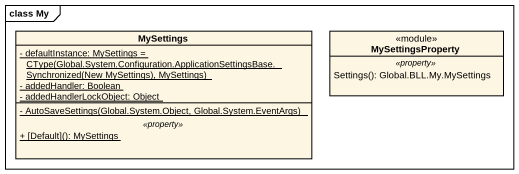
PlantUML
@startuml
mainframe class My
hide circle
hide empty members
skinparam classAttributeIconSize 0
class MySettings {
  {static} {field} - defaultInstance: MySettings = CType(Global.System.Configuration.ApplicationSettingsBase.Synchronized(New MySettings), MySettings)
  {static} - addedHandler: Boolean
  {static} - addedHandlerLockObject: Object
  --
  {static} - AutoSaveSettings(Global.System.Object, Global.System.EventArgs)
  .. <<property>> ..
  {static} + [Default](): MySettings
}
class MySettingsProperty <<module>> {
  .. <<property>> ..
  Settings(): Global.BLL.My.MySettings
}
@enduml
